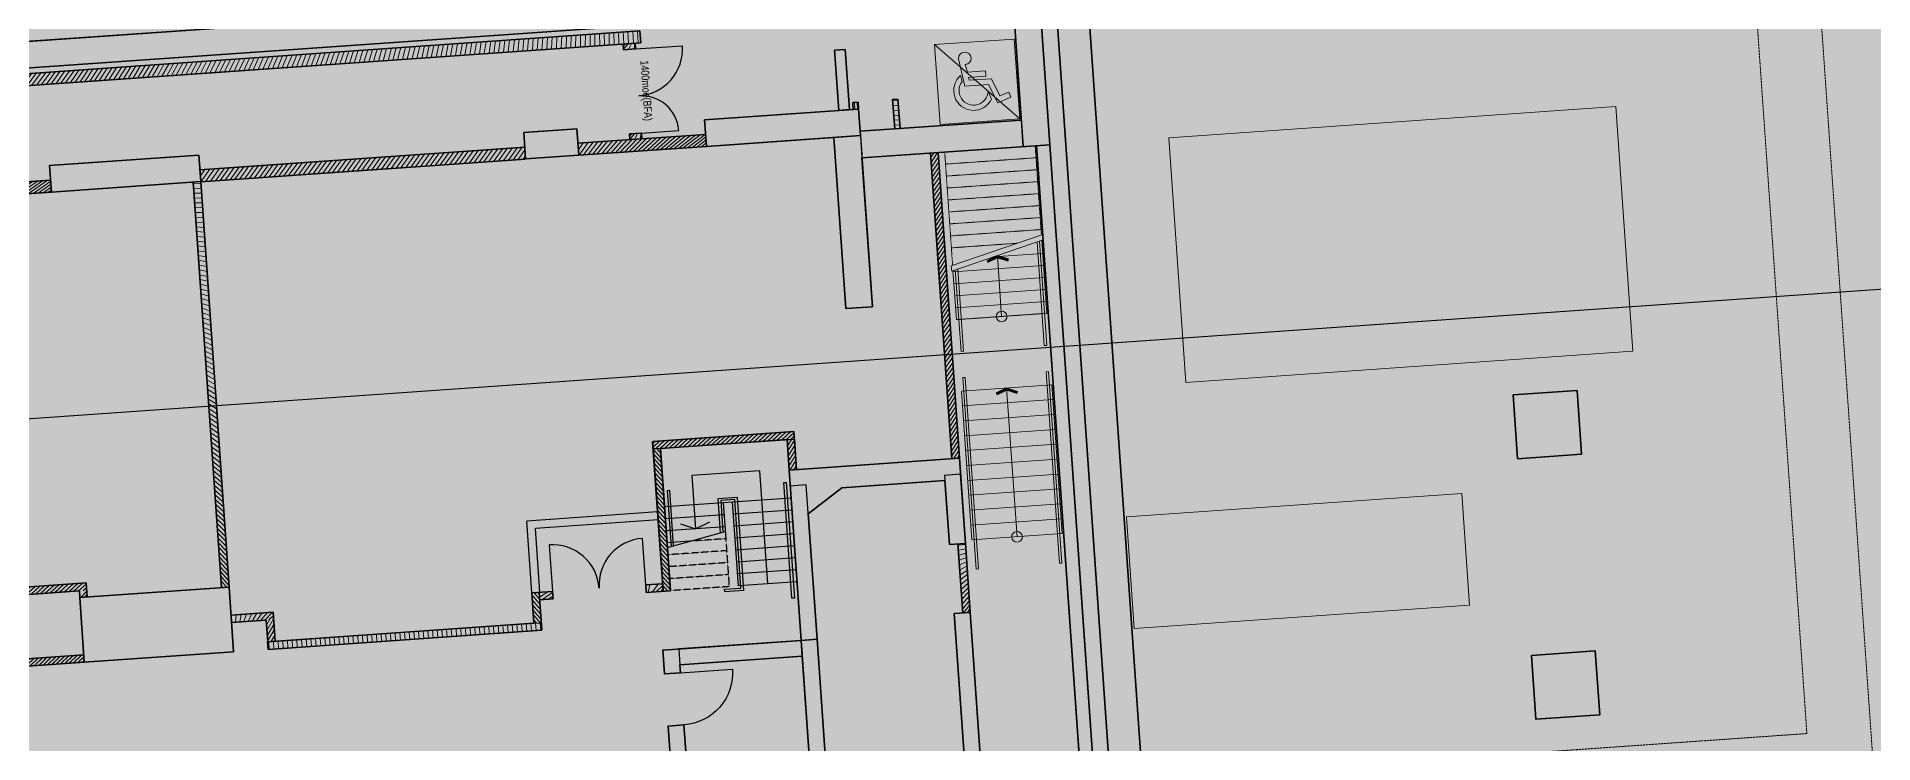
# Model space of a CAD drawing. Header units: millimetres. Extents: x 834311283 to 834708468, y 817882832 to 818197366.
# Drawn here: x 834564364 to 834598792, y 817969821 to 817983074 of the extents above; entities that cross this region are included whole.
import ezdxf

# ---------------------------------------------------------------- set-up
doc = ezdxf.new("R2010")
doc.units = ezdxf.units.MM
doc.header["$LTSCALE"] = 3
for name, pattern in [('3A35X-MADL-P-LT-B02-0$0$3A35X-MADL-P-LT-B02-0$0$DASH', [0.35, 0.25, -0.1]), ('ACAD_ISO04W033', [10, 8, -1, 0, -1]), ('B0606', [0.7813, 0.39065, -0.39065]), ('B0701', [2.34375, 1.5625, -0.78125])]:
    doc.linetypes.add(name, pattern=pattern)
doc.layers.get('Defpoints').update_dxf_attribs({"color": 32})
for name, color, linetype, lineweight in [('3A35X-MAGP-P-CALLOUT-B02-0$0$UAJ-22INWA', 6, 'Continuous', 35), ('3A35X-MAGP-P-CALLOUT-B02-0$0$UAJ-22INWA-h', 251, 'Continuous', 9), ('Hatch (LTC&CB)', 252, 'Continuous', 35), ('UAJ-05SYMB', 7, 'Continuous', 5), ('UAJ-22INWA', 6, 'Continuous', 35), ('UAJ-22INWA-h', 251, 'Continuous', 9), ('UAJ-22INWA-rc', 6, 'Continuous', 35), ('UAJ-23FLOR-a', 1, 'Continuous', 13), ('UAJ-23FLOR-h', 251, 'Continuous', 9), ('UAJ-24STAI', 252, 'Continuous', 35), ('UAJ-24STAI-a', 9, 'Continuous', 13), ('UAJ-24STAI-d', 7, 'Continuous', 5), ('UAJ-24STAI-x', 9, 'ACAD_ISO04W033', 5), ('UAJ-24STAI-z', 8, 'B0606', 9), ('UAJ-28STRU', 6, 'Continuous', 35), ('UAJ-32INFR', 7, 'Continuous', 25), ('UAJ-34RAIL-a', 1, 'Continuous', 13), ('UAJ-34RAIL-c', 254, 'Continuous', 9)]:
    doc.layers.add(name, color=color, linetype=linetype, lineweight=lineweight)
doc.layers.add('3A35X-MAGP-P-CALLOUT-B02-0$0$UAJ-22INWA-$', color=32, linetype='Continuous', plot=False)
doc.layers.add('UAJ-22INWA-$', color=32, linetype='Continuous', plot=False)
doc.layers.add('UAJ-00XREF', color=7, linetype='Continuous')
doc.layers.add('UAJ-01LAYO-$', color=32, linetype='Continuous', lineweight=5, plot=False)
doc.layers.add('UAJ-05SYMB-a', color=7, linetype='Continuous', lineweight=9, true_color=0x999999)
doc.styles.add('Kowloon_standard', font='arial.ttf', dxfattribs={"width": 0.8, "height": 2.5})

# ---------------------------------------------------------------- blocks, each defined once
blk = doc.blocks.new('*U198')
at = {"layer": 'UAJ-05SYMB', "lineweight": -2}
blk.add_lwpolyline([(1, -0.4), (0.93, -0.59), (0, -0.22), (-0.93, -0.59), (-1, -0.4), (0, 0)], close=True, dxfattribs=at)
for points in [[(-1, -0.4), (-0.93, -0.59), (0, 0), (0, -0.22)], [(0, 0), (0, -0.22), (1, -0.4), (0.93, -0.59)]]:
    blk.add_solid(points, dxfattribs=at)
blk = doc.blocks.new('02_UNS-dotopen')
at = {"layer": 'UAJ-05SYMB', "lineweight": -2}
blk.add_lwpolyline([(-0.5, 0, 1), (0.5, 0, 1)], format="xyb", close=True, dxfattribs=at)
blk = doc.blocks.new('*U248')
at = {"layer": 'UAJ-34RAIL-c'}
h = blk.add_hatch(color=256, dxfattribs=at)
h.dxf.hatch_style = 1
h.paths.add_polyline_path([(3050, 1655), (-550, 1655), (-550, 1610), (3050, 1610)])
h = blk.add_hatch(color=256, dxfattribs=at)
h.dxf.hatch_style = 1
h.paths.add_polyline_path([(3050, 90), (-550, 90), (-550, 45), (3050, 45)])
at = {"layer": 'UAJ-24STAI-a'}
blk.add_lwpolyline([(0, 0), (2800, 0), (2800, 1700), (0, 1700)], close=True, dxfattribs=at)
for points in [[(0, 0), (0, 1700)], [(280, 0), (280, 1700)], [(560, 0), (560, 1700)], [(840, 0), (840, 1700)], [(1120, 0), (1120, 1700)], [(1400, 0), (1400, 1700)], [(1680, 0), (1680, 1700)], [(1960, 0), (1960, 1700)], [(2240, 0), (2240, 1700)], [(2520, 0), (2520, 1700)], [(2800, 0), (2800, 1700)]]:
    blk.add_lwpolyline(points, dxfattribs=at)
at = {"layer": 'UAJ-24STAI-d'}
blk.add_line((0, 850), (2800, 850), dxfattribs=at)
at = {"layer": 'UAJ-34RAIL-a'}
for points in [[(3050, 1655), (-550, 1655), (-550, 1610), (3050, 1610)], [(3050, 90), (-550, 90), (-550, 45), (3050, 45)]]:
    blk.add_lwpolyline(points, close=True, dxfattribs=at)
at = {"layer": 'UAJ-24STAI-x', "xscale": 200, "yscale": 200, "zscale": 200, "rotation": 270}
blk.add_blockref('*U198', (2800, 850), dxfattribs=at)
at = {"layer": 'UAJ-24STAI-x', "xscale": 200, "yscale": 200, "zscale": 200}
blk.add_blockref('02_UNS-dotopen', (0, 850), dxfattribs=at)
blk = doc.blocks.new('*U348')
at = {"layer": 'UAJ-22INWA-h'}
h = blk.add_hatch(dxfattribs=at)
h.set_pattern_fill('ANSI31', color=256, scale=20)
h.set_pattern_definition([(45, (25, -80.755), (-44.9013, 44.9013), [])])
h.paths.add_polyline_path([(0, -2057), (0, 2977), (225, 2977), (225, -2057)])
at = {"layer": 'UAJ-22INWA'}
for p, q in [((0, -2057), (0, 2977)), ((225, 2977), (225, -2057))]:
    blk.add_line(p, q, dxfattribs=at)
blk = doc.blocks.new('*U349')
at = {"layer": 'UAJ-22INWA-h'}
h = blk.add_hatch(dxfattribs=at)
h.set_pattern_fill('ANSI31', color=256, scale=20)
h.set_pattern_definition([(45, (25, -710), (-44.9013, 44.9013), [])])
h.paths.add_polyline_path([(0, -2907), (0, 3197), (225, 3197), (225, -2907)])
at = {"layer": 'UAJ-22INWA'}
for p, q in [((0, -2907), (0, 3197)), ((225, 3197), (225, -2907))]:
    blk.add_line(p, q, dxfattribs=at)
blk = doc.blocks.new('*U324')
at = {"layer": 'UAJ-22INWA-h'}
h = blk.add_hatch(dxfattribs=at)
h.set_pattern_fill('ANSI31', color=256, scale=20)
h.set_pattern_definition([(45, (-60, -299.794), (-44.9013, 44.9013), [])])
h.paths.add_polyline_path([(0, -2222), (0, 2922), (140, 2922), (140, -2222)])
at = {"layer": 'UAJ-22INWA'}
for p, q in [((0, -2222), (0, 2922)), ((140, 2782), (140, -2222))]:
    blk.add_line(p, q, dxfattribs=at)
blk.add_lwpolyline([(0, -2222), (140, -2222)], dxfattribs=at)
blk = doc.blocks.new('*U340')
at = {"layer": 'UAJ-22INWA-h'}
h = blk.add_hatch(dxfattribs=at)
h.set_pattern_fill('ANSI31', color=256, scale=20)
h.set_pattern_definition([(45, (25, -3401.09), (-44.9013, 44.9013), [])])
h.paths.add_polyline_path([(0, -1256), (0, -1146), (225, -1146), (225, -1256)])
at = {"layer": 'UAJ-22INWA'}
for p, q in [((0, -1256), (0, -1146)), ((225, -1146), (225, -1256))]:
    blk.add_line(p, q, dxfattribs=at)
blk.add_lwpolyline([(0, -1146), (225, -1146)], dxfattribs=at)
blk = doc.blocks.new('*U322')
at = {"layer": 'UAJ-22INWA-h'}
h = blk.add_hatch(dxfattribs=at)
h.set_pattern_fill('ANSI31', color=256, scale=20)
h.set_pattern_definition([(45, (-60, 1966.02), (-44.9013, 44.9013), [])])
h.paths.add_polyline_path([(0, -2328), (0, 5294), (140, 5294), (140, -2328)])
at = {"layer": 'UAJ-22INWA'}
for p, q in [((0, -2328), (0, 5294)), ((140, 5294), (140, -2328))]:
    blk.add_line(p, q, dxfattribs=at)
blk = doc.blocks.new('*U333')
at = {"layer": 'UAJ-22INWA-h'}
h = blk.add_hatch(dxfattribs=at)
h.set_pattern_fill('ANSI31', color=256, scale=20)
h.set_pattern_definition([(45, (-100, -1022.8), (-44.9013, 44.9013), [])])
h.paths.add_polyline_path([(0, -286), (0, 264), (100, 264), (100, -286)])
at = {"layer": 'UAJ-22INWA'}
for p, q in [((0, -286), (0, 264)), ((100, 264), (100, -286))]:
    blk.add_line(p, q, dxfattribs=at)
for points in [[(0, 264), (100, 264)], [(0, -286), (100, -286)]]:
    blk.add_lwpolyline(points, dxfattribs=at)
blk = doc.blocks.new('*U334')
at = {"layer": 'UAJ-22INWA-h'}
h = blk.add_hatch(dxfattribs=at)
h.set_pattern_fill('ANSI31', color=256, scale=20)
h.set_pattern_definition([(45, (-100, -983.997), (-44.9013, 44.9013), [])])
h.paths.add_polyline_path([(0, -57), (0, 73), (100, 73), (100, -57)])
at = {"layer": 'UAJ-22INWA'}
for p, q in [((0, -57), (0, 73)), ((100, 73), (100, -57))]:
    blk.add_line(p, q, dxfattribs=at)
for points in [[(0, 73), (100, 73)], [(0, -57), (100, -57)]]:
    blk.add_lwpolyline(points, dxfattribs=at)
blk = doc.blocks.new('*U335')
at = {"layer": 'UAJ-22INWA-h'}
h = blk.add_hatch(dxfattribs=at)
h.set_pattern_fill('ANSI31', color=256, scale=20)
h.set_pattern_definition([(45, (-60, -11497.06), (-44.9013, 44.9013), [])])
h.paths.add_polyline_path([(0, -5899), (0, -4598), (140, -4598), (140, -5899)])
at = {"layer": 'UAJ-22INWA'}
for p, q in [((0, -5899), (0, -4598)), ((140, -4598), (140, -5899))]:
    blk.add_line(p, q, dxfattribs=at)
blk = doc.blocks.new('*U258')
at = {"layer": 'UAJ-22INWA-h'}
h = blk.add_hatch(dxfattribs=at)
h.set_pattern_fill('ANSI31', color=256, scale=20)
h.set_pattern_definition([(45, (25, 1948.044), (-44.90128, 44.90128), [])])
h.paths.add_polyline_path([(0, -9279), (0, 12227), (225, 12227), (225, -9279)])
at = {"layer": 'UAJ-22INWA'}
for p, q in [((0, -9054), (0, 12227)), ((225, 12227), (225, -9279))]:
    blk.add_line(p, q, dxfattribs=at)
blk.add_lwpolyline([(0, 12227), (225, 12227)], dxfattribs=at)
blk = doc.blocks.new('*U265')
at = {"layer": 'UAJ-22INWA-h'}
h = blk.add_hatch(dxfattribs=at)
h.set_pattern_fill('ANSI31', color=256, scale=20)
h.set_pattern_definition([(45, (-60, -4653.22), (-44.9013, 44.9013), [])])
h.paths.add_polyline_path([(0, -2222), (0, -1432), (140, -1432), (140, -2222)])
at = {"layer": 'UAJ-22INWA'}
for p, q in [((0, -2222), (0, -1572)), ((140, -1432), (140, -2222))]:
    blk.add_line(p, q, dxfattribs=at)
blk.add_lwpolyline([(0, -2222), (140, -2222)], dxfattribs=at)
blk = doc.blocks.new('*U266')
at = {"layer": 'UAJ-22INWA-h'}
h = blk.add_hatch(dxfattribs=at)
h.set_pattern_fill('ANSI31', color=256, scale=20)
h.set_pattern_definition([(45, (-60, 5602.17), (-44.9013, 44.9013), [])])
h.paths.add_polyline_path([(0, 3096), (0, 3506), (140, 3506), (140, 3096)])
at = {"layer": 'UAJ-22INWA'}
for p, q in [((0, 3096), (0, 3506)), ((140, 3646), (140, 3096))]:
    blk.add_line(p, q, dxfattribs=at)
blk = doc.blocks.new('*U267')
at = {"layer": 'UAJ-22INWA-h'}
h = blk.add_hatch(dxfattribs=at)
h.set_pattern_fill('ANSI31', color=256, scale=20)
h.set_pattern_definition([(45, (-60, -2194.96), (-44.9013, 44.9013), [])])
h.paths.add_polyline_path([(0, -3662), (0, 2467), (140, 2467), (140, -3662)])
at = {"layer": 'UAJ-22INWA'}
for p, q in [((140, 2467), (140, -3662)), ((0, -3522), (0, 2327))]:
    blk.add_line(p, q, dxfattribs=at)
blk = doc.blocks.new('*U268')
at = {"layer": 'UAJ-22INWA-h'}
h = blk.add_hatch(dxfattribs=at)
h.set_pattern_fill('ANSI31', color=256, scale=20)
h.set_pattern_definition([(45, (-60, 5315.836), (-44.9013, 44.9013), [])])
h.paths.add_polyline_path([(0, 3096), (0, 3220), (140, 3220), (140, 3096)])
at = {"layer": 'UAJ-22INWA'}
for p, q in [((0, 3096), (0, 3220)), ((140, 3360), (140, 3096))]:
    blk.add_line(p, q, dxfattribs=at)
blk = doc.blocks.new('*U196')
at = {"layer": 'UAJ-22INWA-h'}
h = blk.add_hatch(dxfattribs=at)
h.set_pattern_fill('ANSI31', color=256, scale=20)
h.set_pattern_definition([(45, (25, -4414.27), (-44.9013, 44.9013), [])])
h.paths.add_polyline_path([(0, -2907), (0, -507), (225, -507), (225, -2907)])
at = {"layer": 'UAJ-22INWA'}
for p, q in [((0, -2907), (0, -507)), ((225, -507), (225, -2907))]:
    blk.add_line(p, q, dxfattribs=at)
blk = doc.blocks.new('*U197')
at = {"layer": 'UAJ-22INWA-h'}
h = blk.add_hatch(dxfattribs=at)
h.set_pattern_fill('ANSI31', color=256, scale=20)
h.set_pattern_definition([(45, (-60, -15944.353), (-44.90128, 44.90128), [])])
h.paths.add_polyline_path([(0, -10346), (0, -4598), (140, -4598), (140, -10346)])
at = {"layer": 'UAJ-22INWA'}
for p, q in [((0, -10346), (0, -4598)), ((140, -4598), (140, -10346))]:
    blk.add_line(p, q, dxfattribs=at)
blk = doc.blocks.new('*U195')
at = {"layer": 'UAJ-22INWA-h'}
h = blk.add_hatch(dxfattribs=at)
h.set_pattern_fill('DOTS', color=256, scale=60)
h.set_pattern_definition([(0, (249.94, 43598.03), (47.625, 95.25), [0, -95.25])])
h.paths.add_polyline_path([(0, 596), (0, 42672), (300, 42672), (300, 596)])
for p, q in [((0, 596), (0, 42975)), ((300, 42675), (300, 596))]:
    blk.add_line(p, q, dxfattribs=at)
blk = doc.blocks.new('*U181')
at = {"layer": '3A35X-MAGP-P-CALLOUT-B02-0$0$UAJ-22INWA-h'}
h = blk.add_hatch(dxfattribs=at)
h.set_pattern_fill('ANSI31', color=256, scale=20)
h.set_pattern_definition([(45, (-60, 5672.697), (-44.9013, 44.9013), [])])
h.paths.add_polyline_path([(0, 3049), (0, 3624), (140, 3624), (140, 3049)])
at = {"layer": '3A35X-MAGP-P-CALLOUT-B02-0$0$UAJ-22INWA'}
for p, q in [((0, 3049), (0, 3624)), ((140, 3764), (140, 3049))]:
    blk.add_line(p, q, dxfattribs=at)
at = {"layer": '3A35X-MAGP-P-CALLOUT-B02-0$0$UAJ-22INWA-$'}
blk.add_lwpolyline([(0, 3049), (0, 3624), (140, 3624), (140, 3049)], close=True, dxfattribs=at)
blk = doc.blocks.new('*U177')
at = {"layer": '3A35X-MAGP-P-CALLOUT-B02-0$0$UAJ-22INWA-h'}
h = blk.add_hatch(dxfattribs=at)
h.set_pattern_fill('ANSI31', color=256, scale=20)
h.set_pattern_definition([(45, (-60, 7214.7), (-44.9013, 44.9013), [])])
h.paths.add_polyline_path([(0, 2780), (0, 5435), (140, 5435), (140, 2780)])
at = {"layer": '3A35X-MAGP-P-CALLOUT-B02-0$0$UAJ-22INWA'}
for p, q in [((0, 2920), (0, 5295)), ((140, 5435), (140, 2780))]:
    blk.add_line(p, q, dxfattribs=at)
at = {"layer": '3A35X-MAGP-P-CALLOUT-B02-0$0$UAJ-22INWA-$'}
blk.add_lwpolyline([(0, 2780), (0, 5435), (140, 5435), (140, 2780)], close=True, dxfattribs=at)
blk = doc.blocks.new('*U178')
at = {"layer": '3A35X-MAGP-P-CALLOUT-B02-0$0$UAJ-22INWA-h'}
h = blk.add_hatch(dxfattribs=at)
h.set_pattern_fill('ANSI31', color=256, scale=20)
h.set_pattern_definition([(45, (-60, 3572.78), (-44.9013, 44.9013), [])])
h.paths.add_polyline_path([(0, 949), (0, 3624), (140, 3624), (140, 949)])
at = {"layer": '3A35X-MAGP-P-CALLOUT-B02-0$0$UAJ-22INWA'}
for p, q in [((0, 949), (0, 3624)), ((140, 3764), (140, 949))]:
    blk.add_line(p, q, dxfattribs=at)
at = {"layer": '3A35X-MAGP-P-CALLOUT-B02-0$0$UAJ-22INWA-$'}
blk.add_lwpolyline([(0, 949), (0, 3624), (140, 3624), (140, 949)], close=True, dxfattribs=at)
blk = doc.blocks.new('*U179')
at = {"layer": '3A35X-MAGP-P-CALLOUT-B02-0$0$UAJ-22INWA-h'}
h = blk.add_hatch(dxfattribs=at)
h.set_pattern_fill('ANSI31', color=256, scale=20)
h.set_pattern_definition([(45, (-60, 1470.156), (-44.901, 44.901), [])])
h.paths.add_polyline_path([(0, 949), (0, 1521), (140, 1521), (140, 949)])
at = {"layer": '3A35X-MAGP-P-CALLOUT-B02-0$0$UAJ-22INWA'}
for p, q in [((0, 809), (0, 1521)), ((140, 1521), (140, 949))]:
    blk.add_line(p, q, dxfattribs=at)
at = {"layer": '3A35X-MAGP-P-CALLOUT-B02-0$0$UAJ-22INWA-$'}
blk.add_lwpolyline([(0, 949), (0, 1521), (140, 1521), (140, 949)], close=True, dxfattribs=at)
blk = doc.blocks.new('*U180')
at = {"layer": 'UAJ-22INWA-h'}
h = blk.add_hatch(dxfattribs=at)
h.set_pattern_fill('ANSI31', color=256, scale=20)
h.set_pattern_definition([(45, (-60, 9161.63), (-44.9013, 44.9013), [])])
h.paths.add_polyline_path([(0, 4922), (0, 5240), (140, 5240), (140, 4922)])
at = {"layer": 'UAJ-22INWA'}
for p, q in [((0, 4922), (0, 5380)), ((140, 5240), (140, 4922))]:
    blk.add_line(p, q, dxfattribs=at)
blk.add_lwpolyline([(0, 4922), (140, 4922)], dxfattribs=at)
blk = doc.blocks.new('D-1750')
at = {"flags": 128}
blk.add_lwpolyline([(1750, 0), (1750, 875, 0.414214), (875, 0, 0.414214), (0, 875), (0, 0)], format="xyb", dxfattribs=at)
blk = doc.blocks.new('*U421')
at = {"layer": 'UAJ-22INWA-h'}
h = blk.add_hatch(dxfattribs=at)
h.set_pattern_fill('ANSI31', color=256, scale=20)
h.set_pattern_definition([(45, (-60, 5093.63), (-44.9013, 44.9013), [])])
h.paths.add_polyline_path([(0, 2922), (0, 3172), (140, 3172), (140, 2922)])
at = {"layer": 'UAJ-22INWA'}
for p, q in [((0, 2922), (0, 3172)), ((140, 3172), (140, 2782))]:
    blk.add_line(p, q, dxfattribs=at)
blk.add_lwpolyline([(0, 3172), (140, 3172)], dxfattribs=at)
blk = doc.blocks.new('D1400MOE(BFA)')
at = {"layer": 'UAJ-32INFR'}
for p, q in [((0, 0), (0, 880)), ((1580, 0), (1580, 700))]:
    blk.add_line(p, q, dxfattribs=at)
for centre, radius, start, end in [((0, 0), 880, 0, 90), ((1580, 0), 700, 90, 180)]:
    blk.add_arc(centre, radius, start, end, dxfattribs=at)
at = {"layer": 'UAJ-01LAYO-$', "style": 'Kowloon_standard', "width": 0.8}
blk.add_text('1400moe(BFA)', height=150, rotation=0.0001, dxfattribs=at).set_placement((226, 73))
blk = doc.blocks.new('*U423')
at = {"layer": 'UAJ-22INWA-h'}
h = blk.add_hatch(dxfattribs=at)
h.set_pattern_fill('ANSI31', color=256, scale=20)
h.set_pattern_definition([(45, (25, -20.81), (-44.901, 44.901), [])])
h.paths.add_polyline_path([(0, 434), (0, 545), (225, 545), (225, 434)])
at = {"layer": 'UAJ-22INWA'}
for p, q in [((0, 434), (0, 545)), ((225, 545), (225, 434))]:
    blk.add_line(p, q, dxfattribs=at)
blk.add_lwpolyline([(0, 434), (225, 434)], dxfattribs=at)
blk = doc.blocks.new('*U431')
at = {"layer": 'UAJ-22INWA-h'}
h = blk.add_hatch(dxfattribs=at)
h.set_pattern_fill('ANSI31', color=256, scale=20)
h.set_pattern_definition([(45, (-60, 2503.365), (-44.9013, 44.9013), [])])
h.paths.add_polyline_path([(0, 1177), (0, 2327), (140, 2327), (140, 1177)])
at = {"layer": 'UAJ-22INWA'}
for p, q in [((0, 1177), (0, 2327)), ((140, 2327), (140, 1177))]:
    blk.add_line(p, q, dxfattribs=at)
blk.add_lwpolyline([(0, 1177), (140, 1177)], dxfattribs=at)
blk = doc.blocks.new('D980')
at = {"flags": 128}
blk.add_lwpolyline([(0, 0), (0, 980, -0.414214), (980, 0)], format="xyb", dxfattribs=at)
blk = doc.blocks.new('GBP-LB02_LEV-6.53')
at = {"layer": 'UAJ-23FLOR-h'}
h = blk.add_hatch(dxfattribs=at)
h.set_pattern_fill('EARTH', color=256, scale=180, angle=45)
h.set_pattern_definition([(48.99891, (833819452.5, 817786003.4), (-112.7269, 1612.5107), [1143, -1143]), (48.99891, (833819129, 817786284.6), (-112.7269, 1612.5107), [1143, -1143]), (48.99891, (833818805.5, 817786565.8), (-112.7269, 1612.5107), [1143, -1143]), (138.99891, (833818791.4, 817786767.3), (-1612.5107, -112.7269), [1143, -1143]), (138.99891, (833819072.6, 817787090.8), (-1612.5107, -112.7269), [1143, -1143]), (138.99891, (833819353.8, 817787414.3), (-1612.5107, -112.7269), [1143, -1143])])
h.paths.add_polyline_path([(834607546, 818192774), (834673233, 818197366), (834691374, 817937869), (834685588, 817937128), (834685106, 817940897), (834650588, 817936476), (834651070, 817932707), (834551919, 817920009), (834482027, 817893355), (834383076, 817886437), (834441506, 817949096), (834458454, 817967379), (834478638, 817989842), (834483448, 817995421), (834489787, 818002934), (834500656, 818016266), (834508244, 818025930), (834515684, 818035708), (834523692, 818046596), (834532219, 818058624), (834546606, 818080042), (834556457, 818095618), (834568418, 818115665), (834578622, 818133891), (834588349, 818152374), (834599173, 818174435)])
h.paths.add_polyline_path([(834640305, 818055633), (834646291, 818056052), (834642792, 818105911), (834636807, 818105492), (834634252, 818142031), (834610016, 818140337), (834609788, 818143597), (834587769, 818140310), (834567221, 818104370), (834565437, 818101393), (834564610, 818100024), (834562785, 818096939), (834556654, 818087091), (834555720, 818085607), (834554860, 818084258), (834550876, 818078006), (834545205, 818069586), (834542258, 818065226), (834541363, 818063900), (834537651, 818058369), (834531078, 818048811), (834524249, 818039614), (834520785, 818034889), (834515055, 818027076), (834507324, 818017200), (834503054, 818011762), (834508702, 817930984), (834535272, 817933687), (834599035, 817940173), (834631909, 817943517), (834645776, 817944928), (834645137, 817954063), (834645033, 817955560), (834644308, 817965929), (834644203, 817967425), (834643506, 817977407), (834643401, 817978903), (834642524, 817991453), (834642419, 817992949), (834641155, 818011284), (834643399, 818011441)], flags=16)
h.paths.add_polyline_path([(834450838, 817950882), (834498826, 817954237), (834500065, 817936520), (834506621, 817936978), (834507095, 817930195), (834500539, 817929736), (834500559, 817929437), (834452572, 817926082)], flags=16)
at = {"layer": 'UAJ-34RAIL-c'}
h = blk.add_hatch(color=256, dxfattribs=at)
h.dxf.hatch_style = 1
h.paths.add_polyline_path([(834581516, 817978676), (834583229, 817979265), (834583222, 817979365), (834581509, 817978775)])
h = blk.add_hatch(color=256, dxfattribs=at)
h.dxf.hatch_style = 1
h.paths.add_polyline_path([(834583160, 817979242), (834583116, 817979227), (834583252, 817977281), (834583297, 817977284)])
h = blk.add_hatch(color=256, dxfattribs=at)
h.dxf.hatch_style = 1
h.paths.add_polyline_path([(834581628, 817978714), (834581584, 817978699), (834581691, 817977172), (834581736, 817977175)])
blk.add_line((834576189, 817973494), (834577271, 817973795))
at = {"flags": 128}
for points in [[(834578067, 817972811), (834577919, 817974931), (834576647, 817974842), (834576716, 817973844)], [(834577234, 817974332), (834576136, 817974255)], [(834577249, 817974107), (834576152, 817974030)], [(834578506, 817974420), (834577408, 817974344)], [(834578521, 817974196), (834577424, 817974119)], [(834577265, 817973883), (834576168, 817973806)], [(834576434, 817973937), (834576716, 817973844), (834576983, 817973976)], [(834578537, 817973972), (834577440, 817973895)], [(834578553, 817973747), (834577455, 817973670)], [(834576610, 817973611), (834576183, 817973581)], [(834578568, 817973523), (834577471, 817973446)], [(834578584, 817973298), (834577487, 817973221)], [(834578600, 817973074), (834577502, 817972997)], [(834578615, 817972849), (834577518, 817972773)]]:
    blk.add_lwpolyline(points, dxfattribs=at)
for points in [[(834576303, 817973526), (834576230, 817974562), (834576185, 817974559), (834576258, 817973513)], [(834577183, 817973771), (834577138, 817974415), (834577492, 817974440), (834577614, 817972689), (834577260, 817972664), (834577257, 817972709), (834577566, 817972731), (834577450, 817974392), (834577186, 817974373), (834577227, 817973783)], [(834577518, 817972773), (834577408, 817974344), (834577234, 817974332), (834577275, 817973745)]]:
    blk.add_lwpolyline(points)
blk.add_lwpolyline([(834578415, 817974715), (834578566, 817972545), (834578522, 817972542), (834578370, 817974712)], close=True)
at = {"color": 8, "linetype": '3A35X-MADL-P-LT-B02-0$0$3A35X-MADL-P-LT-B02-0$0$DASH', "flags": 128}
for points in [[(834577275, 817973745), (834577344, 817972760)], [(834577296, 817973434), (834576199, 817973357)], [(834577281, 817973658), (834576610, 817973611)], [(834577312, 817973209), (834576215, 817973133)], [(834577328, 817972985), (834576230, 817972908)], [(834577343, 817972760), (834576246, 817972684)]]:
    blk.add_lwpolyline(points, dxfattribs=at)
at = {"layer": 'UAJ-05SYMB-a', "linetype": 'B0701'}
for p, q in [((834597548, 817970003), (834594879, 818008187)), ((834598965, 817966944), (834596076, 818008270)), ((834597548, 817970003), (834582603, 817968958))]:
    blk.add_line(p, q, dxfattribs=at)
at = {"layer": 'UAJ-22INWA'}
blk.add_lwpolyline([(834579769, 817981718), (834579799, 817981300)], dxfattribs=at)
at = {"layer": 'UAJ-22INWA-rc', "lineweight": -3}
blk.add_line((834568843, 817971593), (834568843, 817971592), dxfattribs=at)
at = {"layer": 'UAJ-23FLOR-a', "lineweight": -3}
for p, q in [((834576003, 817974160), (834573551, 817973989)), ((834573645, 817972642), (834573551, 817973989)), ((834576013, 817974011), (834573711, 817973850)), ((834573794, 817972653), (834573711, 817973850))]:
    blk.add_line(p, q, dxfattribs=at)
at = {"layer": 'UAJ-23FLOR-a', "linetype": 'Continuous', "ltscale": 4, "flags": 128}
for points in [[(834593965, 817981762), (834594286, 817977174), (834585906, 817976588), (834585586, 817981177)], [(834591078, 817974507), (834591224, 817972412), (834584939, 817971973), (834584793, 817974068)]]:
    blk.add_lwpolyline(points, close=True, dxfattribs=at)
at = {"layer": 'UAJ-24STAI-a', "elevation": 0}
blk.add_lwpolyline([(834582690, 817983031), (834582795, 817981534), (834581298, 817981430), (834581194, 817982926), (834582690, 817983031)], dxfattribs=at)
at = {"layer": 'UAJ-24STAI-a'}
for points in [[(834581194, 817982926), (834582795, 817981534)], [(834581540, 817978684), (834581605, 817977767), (834583300, 817977886), (834583204, 817979257)], [(834583222, 817979008), (834582292, 817978943)], [(834583238, 817978783), (834581542, 817978665)], [(834583253, 817978559), (834581557, 817978440)], [(834583269, 817978334), (834581573, 817978216)], [(834583285, 817978110), (834581589, 817977991)], [(834583300, 817977886), (834581605, 817977767)]]:
    blk.add_lwpolyline(points, dxfattribs=at)
at = {"layer": 'UAJ-24STAI-a', "elevation": 0}
for points in [[(834581771, 817982550), (834581810, 817982411), (834581771, 817982550, 2.380982), (834581644, 817982660), (834581762, 817982148), (834582206, 817982179), (834582378, 817981834), (834582624, 817981940), (834582587, 817982034), (834582421, 817981963), (834582265, 817982287), (834581843, 817982257), (834581832, 817982309), (834582158, 817982331), (834582151, 817982435), (834581810, 817982411)], [(834581711, 817982233), (834581682, 817982347, 1.230659), (834582264, 817981905), (834582200, 817982052, -1.366562), (834581711, 817982233)]]:
    blk.add_lwpolyline(points, format="xyb", dxfattribs=at)
at = {"layer": 'UAJ-24STAI-d'}
blk.add_line((834582452, 817977826), (834582372, 817978971), dxfattribs=at)
at = {"layer": 'UAJ-24STAI-z'}
for points in [[(834581533, 817978784), (834581385, 817980909), (834583081, 817981028), (834583198, 817979357)], [(834583096, 817980803), (834581401, 817980685)], [(834583112, 817980579), (834581416, 817980460)], [(834583128, 817980355), (834581432, 817980236)], [(834583143, 817980130), (834581448, 817980012)], [(834583159, 817979906), (834581463, 817979787)], [(834583175, 817979681), (834581479, 817979563)], [(834583191, 817979457), (834581495, 817979338)], [(834582742, 817979200), (834581510, 817979114)], [(834583300, 817977886), (834581605, 817977767)]]:
    blk.add_lwpolyline(points, dxfattribs=at)
at = {"layer": 'UAJ-34RAIL-a'}
blk.add_lwpolyline([(834581516, 817978676), (834583229, 817979265), (834583222, 817979365), (834581509, 817978775)], close=True, dxfattribs=at)
for points in [[(834583160, 817979242), (834583297, 817977284), (834583252, 817977281), (834583116, 817979227)], [(834581628, 817978714), (834581736, 817977175), (834581691, 817977172), (834581584, 817978699)]]:
    blk.add_lwpolyline(points, dxfattribs=at)
at = {"layer": 'UAJ-34RAIL-c'}
for points in [[(834583116, 817979227), (834583252, 817977281), (834583297, 817977284), (834583160, 817979242)], [(834581584, 817978699), (834581691, 817977172), (834581736, 817977175), (834581628, 817978714)]]:
    blk.add_lwpolyline(points, dxfattribs=at)
at = {"layer": '3A35X-MAGP-P-CALLOUT-B02-0$0$UAJ-22INWA', "xscale": -1}
for name, p, rotation in [('*U177', (834573147, 817975149), 273.9989911452041), ('*U178', (834576312, 817971737), 3.998867358659588), ('*U179', (834573890, 817971134), 3.998867358659588)]:
    blk.add_blockref(name, p, dxfattribs=dict(at, rotation=rotation))
at = {"layer": '3A35X-MAGP-P-CALLOUT-B02-0$0$UAJ-22INWA', "rotation": 3.998949827147261}
blk.add_blockref('*U181', (834578682, 817971903), dxfattribs=at)
at = {"layer": 'UAJ-22INWA'}
for name, p, xscale, rotation in [('*U195', (834584963, 817962349), -1, 3.998908856287882), ('*U258', (834563491, 817982109), -0.9999999999999942, 273.9988258720833), ('*U334', (834579765, 817981775), -1, 3.998952164537045), ('*U333', (834580429, 817981608), -1.000000000000012, 183.9989520230768), ('*U349', (834570339, 817980557), -1, 273.9989911610917), ('*U196', (834577426, 817981053), -1, 273.9989911610917), ('*U348', (834561670, 817979951), -1, 273.9989911610917), ('*U322', (834567461, 817978022), -1.000000000000006, 183.9989911590993), ('*U267', (834562842, 817972516), -1, 273.9986925530425), ('*U180', (834570879, 817972308), -1, 273.9989911610917), ('*U421', (834570879, 817972308), -1, 273.9989911610917), ('*U265', (834570233, 817972241), -1, 273.9989911610917), ('*U324', (834570919, 817971738), -1, 273.9989911610917), ('*U431', (834562935, 817971180), -1, 273.9986925530425)]:
    blk.add_blockref(name, p, dxfattribs=dict(at, xscale=xscale, rotation=rotation))
for name, p, rotation in [('*U423', (834575395, 817982395), 3.998949843034938), ('*U340', (834575395, 817982395), 3.998949843034938), ('*U197', (834581982, 817970580), 183.9989518130318), ('*U335', (834582184, 817967687), 183.9989518130318), ('*U268', (834565387, 817969467), 3.998949843034938), ('*U266', (834568909, 817968634), 3.998949843034938)]:
    blk.add_blockref(name, p, dxfattribs=dict(at, rotation=rotation))
at = {"layer": 'UAJ-24STAI', "rotation": 93.9989106831391}
blk.add_blockref('*U248', (834583589, 817973753), dxfattribs=at)
at = {"layer": 'UAJ-24STAI-x'}
for name, p, xscale, yscale, zscale, rotation in [('*U198', (834582373, 817978971), 200.0000000000006, 200.0000000000006, 200.0000000000006, 3.998910683139064), ('02_UNS-dotopen', (834582452, 817977826), 200, 200, 200, 93.9989106831391)]:
    blk.add_blockref(name, p, dxfattribs=dict(at, xscale=xscale, yscale=yscale, zscale=zscale, rotation=rotation))
at = {"layer": 'UAJ-32INFR'}
for name, p, rotation in [('D1400MOE(BFA)', (834575590, 817982844), 273.9988561753866), ('D-1750', (834574034, 817972669), 3.998856175386646), ('D980', (834576429, 817971143), 273.9988561753866)]:
    blk.add_blockref(name, p, dxfattribs=dict(at, rotation=rotation))
blk = doc.blocks.new('GBP-STR-B02-L1')
at = {"layer": 'UAJ-28STRU', "ltscale": 2, "flags": 128}
blk.add_lwpolyline([(834583622, 817990133), (834585547, 817962598), (834584401, 817962518), (834584939, 817962700), (834583024, 817990092)], dxfattribs=at)
for points in [[(834592042, 817976356), (834593239, 817976439), (834593322, 817975242), (834592125, 817975159)], [(834592383, 817971470), (834593580, 817971554), (834593664, 817970357), (834592467, 817970273)]]:
    blk.add_lwpolyline(points, close=True, dxfattribs=at)
blk = doc.blocks.new('*U533')
at = {"layer": 'UAJ-22INWA'}
for p, q in [((0, -15488), (0, 6102)), ((500, 5602), (500, -15281))]:
    blk.add_line(p, q, dxfattribs=at)
at = {"layer": 'UAJ-22INWA-$'}
blk.add_lwpolyline([(0, -15392), (0, 6102), (500, 6102), (500, -15392)], close=True, dxfattribs=at)
blk = doc.blocks.new('*U476')
at = {"layer": 'UAJ-22INWA'}
for p, q in [((0, 1043), (0, 3849)), ((1216, 3849), (1216, 1043))]:
    blk.add_line(p, q, dxfattribs=at)
for points in [[(0, 3849), (1216, 3849)], [(0, 1043), (1216, 1043)]]:
    blk.add_lwpolyline(points, dxfattribs=at)
at = {"layer": 'UAJ-22INWA-$'}
blk.add_lwpolyline([(0, 1043), (0, 3849), (1216, 3849), (1216, 1043)], close=True, dxfattribs=at)
blk = doc.blocks.new('*U478')
at = {"layer": 'UAJ-22INWA'}
for p, q in [((0, 1043), (0, 3849)), ((500, 3849), (500, 1043))]:
    blk.add_line(p, q, dxfattribs=at)
for points in [[(0, 3849), (500, 3849)], [(0, 1043), (500, 1043)]]:
    blk.add_lwpolyline(points, dxfattribs=at)
at = {"layer": 'UAJ-22INWA-$'}
blk.add_lwpolyline([(0, 1043), (0, 3849), (500, 3849), (500, 1043)], close=True, dxfattribs=at)
blk = doc.blocks.new('*U482')
at = {"layer": 'UAJ-22INWA'}
for p, q in [((0, 1549), (0, 3849)), ((300, 3849), (300, 1249))]:
    blk.add_line(p, q, dxfattribs=at)
at = {"layer": 'UAJ-22INWA-$'}
blk.add_lwpolyline([(0, 1549), (0, 3849), (300, 3849), (300, 1549)], close=True, dxfattribs=at)
blk = doc.blocks.new('*U487')
at = {"layer": 'UAJ-22INWA'}
for p, q in [((0, 1212), (0, 4431)), ((500, 4011), (500, 1212))]:
    blk.add_line(p, q, dxfattribs=at)
blk.add_lwpolyline([(0, 1212), (500, 1212)], dxfattribs=at)
at = {"layer": 'UAJ-22INWA-$'}
blk.add_lwpolyline([(0, 1212), (0, 4431), (500, 4431), (500, 1212)], close=True, dxfattribs=at)
blk = doc.blocks.new('*U576')
at = {"layer": 'UAJ-22INWA'}
for p, q in [((0, -905), (0, 1486)), ((500, 1486), (500, -1405))]:
    blk.add_line(p, q, dxfattribs=at)
for points in [[(0, 1486), (500, 1486)], [(0, -1405), (500, -1405)]]:
    blk.add_lwpolyline(points, dxfattribs=at)
at = {"layer": 'UAJ-22INWA-$'}
blk.add_lwpolyline([(0, -1405), (0, 1486), (500, 1486), (500, -1405)], close=True, dxfattribs=at)
blk = doc.blocks.new('*U561')
at = {"layer": 'UAJ-22INWA'}
for p, q in [((0, -7296), (0, 10885)), ((250, 10885), (250, -7296))]:
    blk.add_line(p, q, dxfattribs=at)
blk.add_lwpolyline([(0, -7296), (250, -7296)], dxfattribs=at)
at = {"layer": 'UAJ-22INWA-$'}
blk.add_lwpolyline([(0, -7296), (0, 10885), (250, 10885), (250, -7296)], close=True, dxfattribs=at)
blk = doc.blocks.new('*U543')
at = {"layer": 'UAJ-22INWA'}
for p, q in [((300, 2269), (300, -3231)), ((0, -2931), (0, 1969))]:
    blk.add_line(p, q, dxfattribs=at)
at = {"layer": 'UAJ-22INWA-$'}
blk.add_lwpolyline([(0, -3231), (0, 2269), (300, 2269), (300, -3231)], close=True, dxfattribs=at)
blk = doc.blocks.new('*U544')
at = {"layer": 'UAJ-22INWA'}
for p, q in [((0, -1231), (0, 1969)), ((300, 1969), (300, -388))]:
    blk.add_line(p, q, dxfattribs=at)
at = {"layer": 'UAJ-22INWA-$'}
blk.add_lwpolyline([(0, -931), (0, 1969), (300, 1969), (300, -931)], close=True, dxfattribs=at)
blk = doc.blocks.new('*U545')
at = {"layer": 'UAJ-22INWA'}
for p, q in [((0, -831), (0, 369)), ((300, 369), (300, -1231))]:
    blk.add_line(p, q, dxfattribs=at)
blk.add_lwpolyline([(0, 369), (300, 369)], dxfattribs=at)
at = {"layer": 'UAJ-22INWA-$'}
blk.add_lwpolyline([(0, -931), (0, 369), (300, 369), (300, -931)], close=True, dxfattribs=at)
blk = doc.blocks.new('*U546')
at = {"layer": 'UAJ-22INWA'}
for p, q in [((0, -5431), (0, 369)), ((300, 669), (300, -5431))]:
    blk.add_line(p, q, dxfattribs=at)
blk.add_lwpolyline([(0, -5431), (300, -5431)], dxfattribs=at)
at = {"layer": 'UAJ-22INWA-$'}
blk.add_lwpolyline([(0, -5431), (0, 369), (300, 369), (300, -5431)], close=True, dxfattribs=at)
blk = doc.blocks.new('*U556')
at = {"layer": 'UAJ-22INWA'}
for p, q in [((0, -1088), (0, 4026)), ((500, 4026), (500, -588))]:
    blk.add_line(p, q, dxfattribs=at)
blk.add_lwpolyline([(0, 4026), (500, 4026)], dxfattribs=at)
at = {"layer": 'UAJ-22INWA-$'}
blk.add_lwpolyline([(0, -1088), (0, 4026), (500, 4026), (500, -1088)], close=True, dxfattribs=at)
blk = doc.blocks.new('*U601')
at = {"layer": 'UAJ-22INWA'}
for p, q in [((0, -589), (0, 2442)), ((500, 2442), (500, -1089))]:
    blk.add_line(p, q, dxfattribs=at)
at = {"layer": 'UAJ-22INWA-$'}
blk.add_lwpolyline([(0, -589), (0, 2442), (500, 2442), (500, -589)], close=True, dxfattribs=at)
blk = doc.blocks.new('*U602')
at = {"layer": 'UAJ-22INWA'}
for p, q in [((0, 2849), (0, 3849)), ((500, 3849), (500, 2849))]:
    blk.add_line(p, q, dxfattribs=at)
for points in [[(0, 3849), (500, 3849)], [(0, 2849), (500, 2849)]]:
    blk.add_lwpolyline(points, dxfattribs=at)
at = {"layer": 'UAJ-22INWA-$'}
blk.add_lwpolyline([(0, 2849), (0, 3849), (500, 3849), (500, 2849)], close=True, dxfattribs=at)
blk = doc.blocks.new('*U603')
at = {"layer": 'UAJ-22INWA'}
for p, q in [((0, 2719), (0, 3849)), ((200, 3849), (200, 2719))]:
    blk.add_line(p, q, dxfattribs=at)
for points in [[(0, 3849), (200, 3849)], [(0, 2719), (200, 2719)]]:
    blk.add_lwpolyline(points, dxfattribs=at)
at = {"layer": 'UAJ-22INWA-$'}
blk.add_lwpolyline([(0, 2719), (0, 3849), (200, 3849), (200, 2719)], close=True, dxfattribs=at)
blk = doc.blocks.new('GBP-STR-B02-L2')
at = {"layer": 'UAJ-22INWA'}
for p, q in [((834581661, 817975167), (834578469, 817974944)), ((834578827, 817974124), (834579459, 817974612)), ((834581390, 817974747), (834579459, 817974612))]:
    blk.add_line(p, q, dxfattribs=at)
for points in [[(834576098, 817971571), (834576130, 817971122), (834576429, 817971143), (834576419, 817971292)], [(834576579, 817968998), (834576497, 817970165), (834576198, 817970144), (834576482, 817966084)]]:
    blk.add_lwpolyline(points, dxfattribs=at)
for name, p, xscale, rotation in [('*U195', (834584963, 817962349), -1, 3.998908856287882), ('*U556', (834583279, 817982133), -1, 3.998910703860375), ('*U603', (834579789, 817978994), -1, 3.998908515252921), ('*U602', (834570686, 817980582), -1, 273.998908515253), ('*U601', (834582234, 817981470), -0.9999999999999998, 93.99891070386036), ('*U478', (834563599, 817980087), -1, 273.998908515253), ('*U545', (834581448, 817973918), -1, 183.9989085154352), ('*U544', (834578555, 817973716), -1, 183.9989085154352), ('*U476', (834564215, 817971269), -1, 273.998908515253), ('*U546', (834581943, 817966835), -1, 183.9989085154352), ('*U482', (834574874, 817971184), -1, 273.998908515253), ('*U543', (834578917, 817968528), -1.000000000000004, 183.9989085154352)]:
    blk.add_blockref(name, p, dxfattribs=dict(at, xscale=xscale, rotation=rotation))
for name, p, rotation in [('*U533', (834560539, 817982229), 93.9989085243845), ('*U576', (834578402, 817981121), 93.9989085243845), ('*U487', (834579615, 817976764), 3.998908525834382), ('*U561', (834583865, 817970172), 3.998911100773188)]:
    blk.add_blockref(name, p, dxfattribs=dict(at, rotation=rotation))

msp = doc.modelspace()

# ---------------------------------------------------------------- hatches: boundary and pattern name
at = {"layer": 'Hatch (LTC&CB)'}
h = msp.add_hatch(color=256, dxfattribs=at)
h.dxf.hatch_style = 1
h.paths.add_polyline_path([(834559573, 818078678), (834559695, 818078866), (834553942, 818082817), (834550876, 818078006), (834545205, 818069586), (834541363, 818063900), (834537651, 818058369), (834531077, 818048811), (834524250, 818039614), (834520785, 818034889), (834514978, 818026972), (834507324, 818017201), (834503054, 818011762), (834508702, 817930984), (834645776, 817944928), (834645087, 817954781), (834632967, 817953934), (834631478, 817953723), (834621964, 817953058), (834621522, 817959379), (834622806, 817959468), (834618963, 818014436), (834612647, 818019927), (834608844, 818019662), (834608946, 818018195), (834608677, 818018177), (834608902, 818014954), (834601170, 818014414), (834600937, 818017756), (834599410, 818017649), (834599320, 818018971), (834594177, 818018611), (834593967, 818021624), (834594708, 818021676), (834594587, 818023403), (834592085, 818023228), (834592547, 818016618), (834580104, 818015748), (834579617, 818022703), (834578993, 818022660), (834577314, 818046679), (834552648, 818044954), (834552164, 818051887), (834556025, 818052157), (834555752, 818056051), (834562551, 818056526), (834562440, 818058112), (834556519, 818057698), (834555495, 818072358)])

# ---------------------------------------------------------------- linework, layer by layer
at = {"layer": 'Defpoints', "color": 2}
msp.add_lwpolyline([(834637757, 818194850), (834652631, 817982087), (834493385, 817970955), (834478511, 818183718)], close=True, dxfattribs=at)

# ---------------------------------------------------------------- block references
at = {"layer": 'UAJ-00XREF'}
for name in ['GBP-LB02_LEV-6.53', 'GBP-STR-B02-L1', 'GBP-STR-B02-L2']:
    msp.add_blockref(name, (0, 0), dxfattribs=at)

doc.saveas('drawing.dxf')
